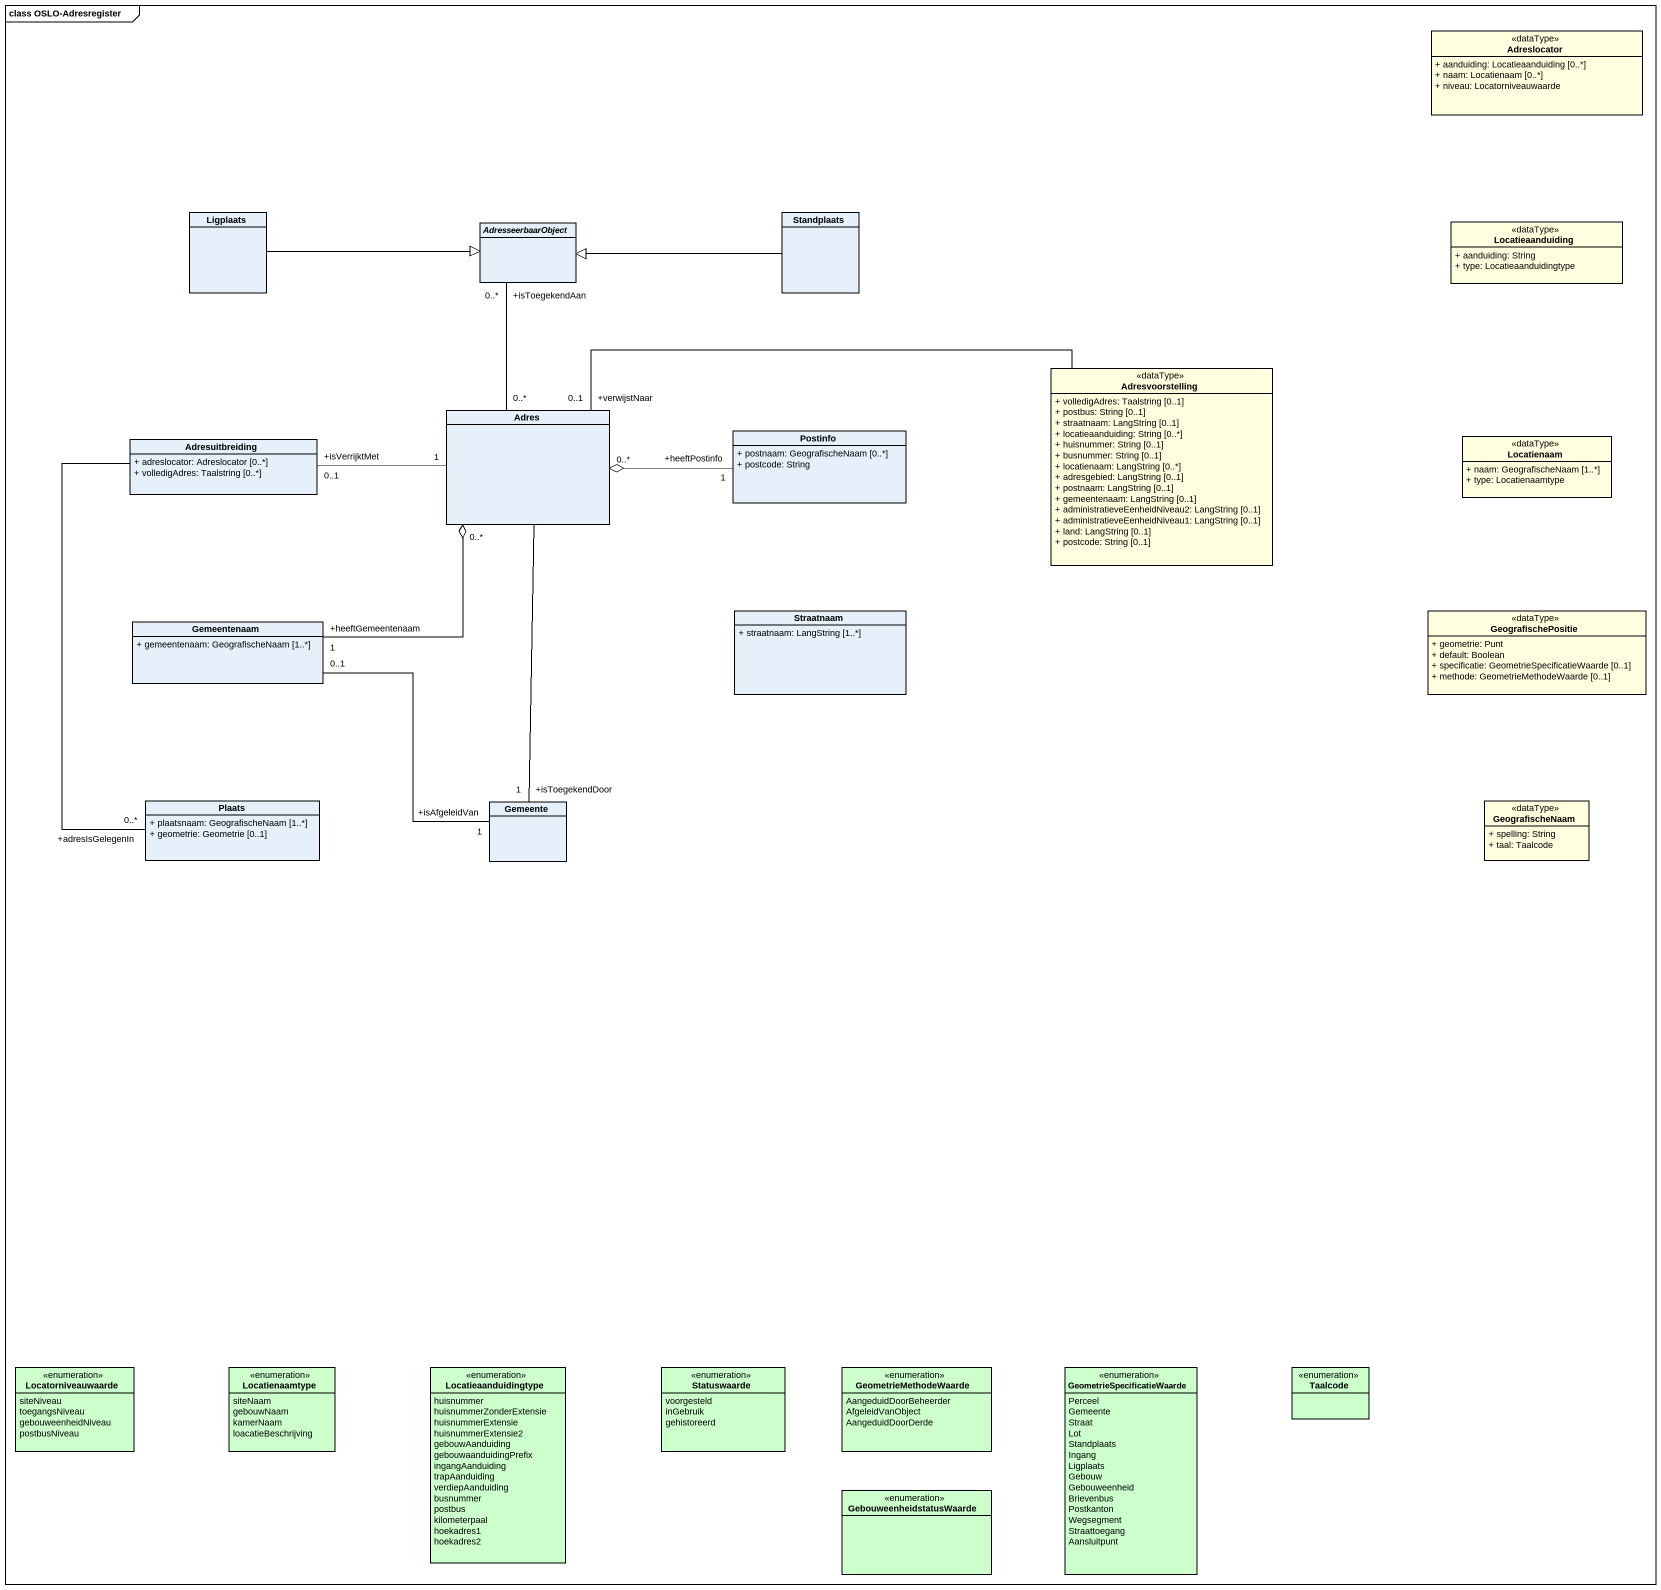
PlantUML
@startuml
mainframe class OSLO-Adresregister
hide circle
hide empty members
skinparam classAttributeIconSize 0
class Adreslocator <<dataType>> #FFFFE0 {
  + aanduiding: Locatieaanduiding [0..*]
  + naam: Locatienaam [0..*]
  + niveau: Locatorniveauwaarde
}
class Ligplaats
abstract class AdresseerbaarObject
class Standplaats
class Locatieaanduiding <<dataType>> #FFFFE0 {
  + aanduiding: String
  + type: Locatieaanduidingtype
}
class Adresvoorstelling <<dataType>> #FFFFE0 {
  + volledigAdres: Taalstring [0..1]
  + postbus: String [0..1]
  + straatnaam: LangString [0..1]
  + locatieaanduiding: String [0..*]
  + huisnummer: String [0..1]
  + busnummer: String [0..1]
  + locatienaam: LangString [0..*]
  + adresgebied: LangString [0..1]
  + postnaam: LangString [0..1]
  + gemeentenaam: LangString [0..1]
  + administratieveEenheidNiveau2: LangString [0..1]
  + administratieveEenheidNiveau1: LangString [0..1]
  + land: LangString [0..1]
  + postcode: String [0..1]
}
class Adres
class Postinfo {
  + postnaam: GeografischeNaam [0..*]
  + postcode: String
}
class Adresuitbreiding {
  + adreslocator: Adreslocator [0..*]
  + volledigAdres: Taalstring [0..*]
}
class Locatienaam <<dataType>> #FFFFE0 {
  + naam: GeografischeNaam [1..*]
  + type: Locatienaamtype
}
class Gemeentenaam {
  + gemeentenaam: GeografischeNaam [1..*]
}
class Straatnaam {
  + straatnaam: LangString [1..*]
}
class GeografischePositie <<dataType>> #FFFFE0 {
  + geometrie: Punt
  + default: Boolean
  + specificatie: GeometrieSpecificatieWaarde [0..1]
  + methode: GeometrieMethodeWaarde [0..1]
}
class Plaats {
  + plaatsnaam: GeografischeNaam [1..*]
  + geometrie: Geometrie [0..1]
}
class Gemeente
class GeografischeNaam <<dataType>> #FFFFE0 {
  + spelling: String
  + taal: Taalcode
}
enum Locatorniveauwaarde #CCFFCC {
  siteNiveau
  toegangsNiveau
  gebouweenheidNiveau
  postbusNiveau
}
enum Locatienaamtype #CCFFCC {
  siteNaam
  gebouwNaam
  kamerNaam
  loacatieBeschrijving
}
enum Locatieaanduidingtype #CCFFCC {
  huisnummer
  huisnummerZonderExtensie
  huisnummerExtensie
  huisnummerExtensie2
  gebouwAanduiding
  gebouwaanduidingPrefix
  ingangAanduiding
  trapAanduiding
  verdiepAanduiding
  busnummer
  postbus
  kilometerpaal
  hoekadres1
  hoekadres2
}
enum Statuswaarde #CCFFCC {
  voorgesteld
  inGebruik
  gehistoreerd
}
enum GeometrieMethodeWaarde #CCFFCC {
  AangeduidDoorBeheerder
  AfgeleidVanObject
  AangeduidDoorDerde
}
enum GeometrieSpecificatieWaarde #CCFFCC {
  Perceel
  Gemeente
  Straat
  Lot
  Standplaats
  Ingang
  Ligplaats
  Gebouw
  Gebouweenheid
  Brievenbus
  Postkanton
  Wegsegment
  Straattoegang
  Aansluitpunt
}
enum Taalcode #CCFFCC
enum GebouweenheidstatusWaarde #CCFFCC
Ligplaats -right-|> AdresseerbaarObject
Standplaats -left-|> AdresseerbaarObject
Adresvoorstelling -left- "+verwijstNaar\n0..1" Adres
Adres "0..*" -up- "+isToegekendAan\n0..*" AdresseerbaarObject
Adres "0..*" o-right- "+heeftPostinfo\n1" Postinfo
Adres "1" -left- "+isVerrijktMet\n0..1" Adresuitbreiding
Adres "0..*" o-- "+heeftGemeentenaam\n1" Gemeentenaam
Adres -- "+isToegekendDoor\n1" Gemeente
Adresuitbreiding -- "+adresIsGelegenIn\n0..*" Plaats
Gemeentenaam "0..1" -right- "+isAfgeleidVan\n1" Gemeente
@enduml
